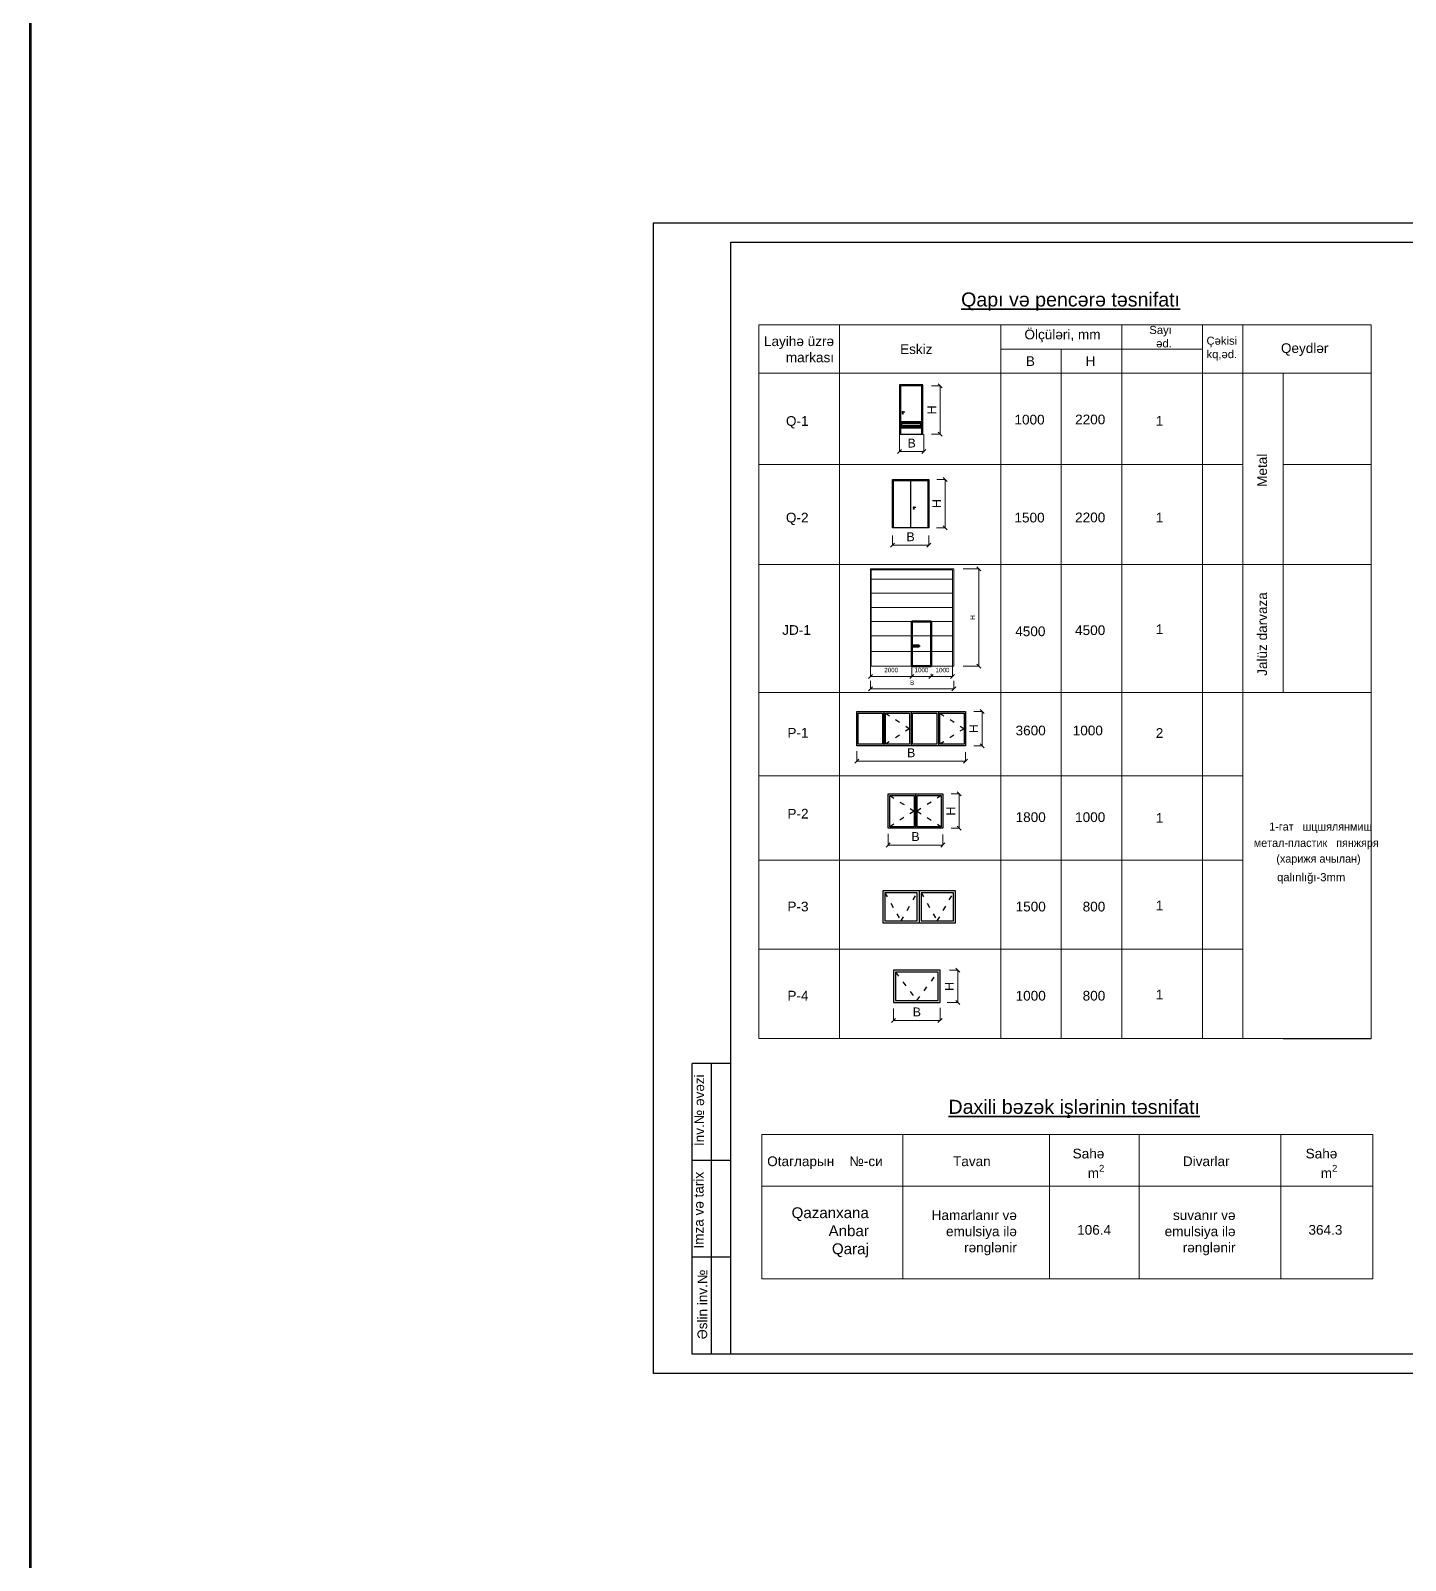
# Model space of a CAD drawing. Header units: millimetres. Extents: x 120281 to 1416367021, y -641565767 to 918373.
# Drawn here: x 981890 to 1015985, y 645124 to 683067 of the extents above; entities that cross this region are included whole.
import ezdxf

# ---------------------------------------------------------------- set-up
doc = ezdxf.new("R2010")
doc.units = ezdxf.units.MM
doc.linetypes.add('ACAD_ISO03W100', pattern=[30, 12, -18])
for name, color, linetype, lineweight in [('Kunc stamp_n_n yaz_s__Ном._пера__7', 7, 'Continuous', 35), ('аракясмя', 130, 'Continuous', 20), ('окна', 150, 'Continuous', 15), ('перегородка', 130, 'Continuous', 20), ('размер', 90, 'Continuous', 40), ('размер 1', 6, 'Continuous', 15), ('размер2', 210, 'Continuous', 15), ('стены', 32, 'Continuous', 40)]:
    doc.layers.add(name, color=color, linetype=linetype, lineweight=lineweight)
doc.styles.add('ARIAL', font='arial.ttf')
doc.styles.add('Arial AzLat', font='AZLTM.TTF', dxfattribs={"height": 300})
doc.styles.get("Standard").update_dxf_attribs({"font": 'arial.ttf'})
doc.styles.add('style5', font='times.ttf', dxfattribs={"height": 400})
doc.styles.add('Times New  Roman', font='times.ttf')
doc.dimstyles.new('yeni2', dxfattribs={"dimtxt": 220, "dimasz": 100, "dimexe": 1.25, "dimexo": 0.625, "dimgap": 100, "dimtad": 1, "dimtxsty": 'Standard', "dimblk": 'OBLIQUE', "dimcen": 2.5, "dimadec": 0, "dimazin": 0, "dimtfac": 1, "dimtmove": 0, "dimatfit": 3, "dimldrblk": 'OBLIQUE', "dimfxl": 1, "dimlwd": 9, "dimlwe": 9, "dimarcsym": 0})

# ---------------------------------------------------------------- blocks, each defined once
blk = doc.blocks.new('_Oblique')
at = {"color": 0, "linetype": 'ByBlock', "lineweight": -2}
blk.add_line((-0.5, -0.5), (0.5, 0.5), dxfattribs=at)
blk = doc.blocks.new('*D478')
at = {"layer": 'Defpoints', "color": 0, "lineweight": 53, "transparency": 16777216}
for p in [(1002377, 665191), (1005077, 665171), (1005077, 664944)]:
    blk.add_point(p, dxfattribs=at)
at = {"layer": 'размер', "color": 0, "lineweight": 9, "transparency": 16777216}
for p, q in [((1002377, 665191), (1002377, 664943)), ((1005077, 665170), (1005077, 664943)), ((1002377, 664944), (1005077, 664944))]:
    blk.add_line(p, q, dxfattribs=at)
at = {"layer": 'размер', "color": 0, "lineweight": 9, "transparency": 16777216, "xscale": 100, "yscale": 100, "zscale": 100, "rotation": 180}
blk.add_blockref('_Oblique', (1002377, 664944), dxfattribs=at)
at = {"layer": 'размер', "color": 0, "lineweight": 9, "transparency": 16777216, "xscale": 100, "yscale": 100, "zscale": 100}
blk.add_blockref('_Oblique', (1005077, 664944), dxfattribs=at)
at = {"layer": 'размер', "color": 0, "transparency": 16777216, "insert": (1003727, 665154), "char_height": 220, "attachment_point": 5}
blk.add_mtext('{\\fArial|b0|i0|c238|p34;B}', dxfattribs=at)
blk = doc.blocks.new('*D479')
at = {"layer": 'Defpoints', "color": 0, "lineweight": 53, "transparency": 16777216}
for p in [(1005285, 666177), (1005285, 665327), (1005489, 665327)]:
    blk.add_point(p, dxfattribs=at)
at = {"layer": 'размер', "color": 0, "lineweight": 9, "transparency": 16777216}
for p, q in [((1005286, 666177), (1005491, 666177)), ((1005489, 666177), (1005489, 665327)), ((1005286, 665327), (1005491, 665327))]:
    blk.add_line(p, q, dxfattribs=at)
at = {"layer": 'размер', "color": 0, "lineweight": 9, "transparency": 16777216, "xscale": 100, "yscale": 100, "zscale": 100}
for p, rotation in [((1005489, 666177), 90), ((1005489, 665327), 270)]:
    blk.add_blockref('_Oblique', p, dxfattribs=dict(at, rotation=rotation))
at = {"layer": 'размер', "color": 0, "transparency": 16777216, "insert": (1005279, 665752), "char_height": 220, "attachment_point": 5, "rotation": 90}
blk.add_mtext('{\\fArial|b0|i0|c238|p34;H}', dxfattribs=at)
blk = doc.blocks.new('*D480')
at = {"layer": 'Defpoints', "color": 0, "lineweight": 53, "transparency": 16777216}
for p in [(1003161, 663143), (1004511, 663131), (1004511, 662867)]:
    blk.add_point(p, dxfattribs=at)
at = {"layer": 'размер', "color": 0, "lineweight": 9, "transparency": 16777216}
for p, q in [((1003161, 663143), (1003161, 662865)), ((1003161, 662867), (1004511, 662867)), ((1004511, 663131), (1004511, 662865))]:
    blk.add_line(p, q, dxfattribs=at)
at = {"layer": 'размер', "color": 0, "lineweight": 9, "transparency": 16777216, "xscale": 100, "yscale": 100, "zscale": 100, "rotation": 180}
blk.add_blockref('_Oblique', (1003161, 662867), dxfattribs=at)
at = {"layer": 'размер', "color": 0, "lineweight": 9, "transparency": 16777216, "xscale": 100, "yscale": 100, "zscale": 100}
blk.add_blockref('_Oblique', (1004511, 662867), dxfattribs=at)
at = {"layer": 'размер', "color": 0, "transparency": 16777216, "insert": (1003836, 663077), "char_height": 220, "attachment_point": 5}
blk.add_mtext('{\\fArial|b0|i0|c238|p34;B}', dxfattribs=at)
blk = doc.blocks.new('*D481')
at = {"layer": 'Defpoints', "color": 0, "lineweight": 53, "transparency": 16777216}
for p in [(1004717, 664134), (1004717, 663284), (1004921, 663284)]:
    blk.add_point(p, dxfattribs=at)
at = {"layer": 'размер', "color": 0, "lineweight": 9, "transparency": 16777216}
for p, q in [((1004717, 664134), (1004922, 664134)), ((1004921, 664134), (1004921, 663284)), ((1004717, 663284), (1004922, 663284))]:
    blk.add_line(p, q, dxfattribs=at)
at = {"layer": 'размер', "color": 0, "lineweight": 9, "transparency": 16777216, "xscale": 100, "yscale": 100, "zscale": 100}
for p, rotation in [((1004921, 664134), 90), ((1004921, 663284), 270)]:
    blk.add_blockref('_Oblique', p, dxfattribs=dict(at, rotation=rotation))
at = {"layer": 'размер', "color": 0, "transparency": 16777216, "insert": (1004711, 663709), "char_height": 220, "attachment_point": 5, "rotation": 90}
blk.add_mtext('{\\fArial|b0|i0|c238|p34;H}', dxfattribs=at)
blk = doc.blocks.new('*D474')
at = {"layer": 'Defpoints', "color": 0, "lineweight": 53, "transparency": 16777216}
for p in [(1004236, 674259), (1004450, 674259), (1004236, 673059)]:
    blk.add_point(p, dxfattribs=at)
at = {"layer": 'размер', "color": 0, "lineweight": 9, "transparency": 16777216}
for p, q in [((1004236, 674259), (1004451, 674259)), ((1004450, 673059), (1004450, 674259)), ((1004236, 673059), (1004451, 673059))]:
    blk.add_line(p, q, dxfattribs=at)
at = {"layer": 'размер', "color": 0, "lineweight": 9, "transparency": 16777216, "xscale": 100, "yscale": 100, "zscale": 100}
for p, rotation in [((1004450, 674259), 90), ((1004450, 673059), 270)]:
    blk.add_blockref('_Oblique', p, dxfattribs=dict(at, rotation=rotation))
at = {"layer": 'размер', "color": 0, "transparency": 16777216, "insert": (1004240, 673659), "char_height": 220, "attachment_point": 5, "rotation": 90}
blk.add_mtext('{\\fArial|b0|i0|c238|p34;H}', dxfattribs=at)
blk = doc.blocks.new('*D475')
at = {"layer": 'Defpoints', "color": 0, "lineweight": 53, "transparency": 16777216}
for p in [(1003436, 673059), (1004044, 673059), (1004044, 672626)]:
    blk.add_point(p, dxfattribs=at)
at = {"layer": 'размер', "color": 0, "lineweight": 9, "transparency": 16777216}
for p, q in [((1003436, 673058), (1003436, 672624)), ((1004044, 673058), (1004044, 672624)), ((1003436, 672626), (1004044, 672626))]:
    blk.add_line(p, q, dxfattribs=at)
at = {"layer": 'размер', "color": 0, "lineweight": 9, "transparency": 16777216, "xscale": 100, "yscale": 100, "zscale": 100, "rotation": 180}
blk.add_blockref('_Oblique', (1003436, 672626), dxfattribs=at)
at = {"layer": 'размер', "color": 0, "lineweight": 9, "transparency": 16777216, "xscale": 100, "yscale": 100, "zscale": 100}
blk.add_blockref('_Oblique', (1004044, 672626), dxfattribs=at)
at = {"layer": 'размер', "color": 0, "transparency": 16777216, "insert": (1003740, 672836), "char_height": 220, "attachment_point": 5}
blk.add_mtext('{\\fArial|b0|i0|c238|p34;B}', dxfattribs=at)
blk = doc.blocks.new('*D476')
at = {"layer": 'Defpoints', "color": 0, "lineweight": 53, "transparency": 16777216}
for p in [(1003263, 670544), (1004163, 670547), (1004163, 670303)]:
    blk.add_point(p, dxfattribs=at)
at = {"layer": 'размер', "color": 0, "lineweight": 9, "transparency": 16777216}
for p, q in [((1003263, 670543), (1003263, 670302)), ((1004163, 670547), (1004163, 670302)), ((1003263, 670303), (1004163, 670303))]:
    blk.add_line(p, q, dxfattribs=at)
at = {"layer": 'размер', "color": 0, "lineweight": 9, "transparency": 16777216, "xscale": 100, "yscale": 100, "zscale": 100, "rotation": 180}
blk.add_blockref('_Oblique', (1003263, 670303), dxfattribs=at)
at = {"layer": 'размер', "color": 0, "lineweight": 9, "transparency": 16777216, "xscale": 100, "yscale": 100, "zscale": 100}
blk.add_blockref('_Oblique', (1004163, 670303), dxfattribs=at)
at = {"layer": 'размер', "color": 0, "transparency": 16777216, "insert": (1003713, 670513), "char_height": 220, "attachment_point": 5}
blk.add_mtext('{\\fArial|b0|i0|c238|p34;B}', dxfattribs=at)
blk = doc.blocks.new('*D477')
at = {"layer": 'Defpoints', "color": 0, "lineweight": 53, "transparency": 16777216}
for p in [(1004366, 671936), (1004569, 671936), (1004351, 670736)]:
    blk.add_point(p, dxfattribs=at)
at = {"layer": 'размер', "color": 0, "lineweight": 9, "transparency": 16777216}
for p, q in [((1004367, 671936), (1004571, 671936)), ((1004569, 670736), (1004569, 671936)), ((1004352, 670736), (1004571, 670736))]:
    blk.add_line(p, q, dxfattribs=at)
at = {"layer": 'размер', "color": 0, "lineweight": 9, "transparency": 16777216, "xscale": 100, "yscale": 100, "zscale": 100}
for p, rotation in [((1004569, 671936), 90), ((1004569, 670736), 270)]:
    blk.add_blockref('_Oblique', p, dxfattribs=dict(at, rotation=rotation))
at = {"layer": 'размер', "color": 0, "transparency": 16777216, "insert": (1004359, 671336), "char_height": 220, "attachment_point": 5, "rotation": 90}
blk.add_mtext('{\\fArial|b0|i0|c238|p34;H}', dxfattribs=at)
blk = doc.blocks.new('ручка дверная 2')
at = {"layer": 'перегородка', "color": 0}
for p, q in [((109711, -1632), (109704, -1632)), ((109711, -1638), (109704, -1638)), ((109720, -1623), (109720, -1616)), ((109720, -1647), (109720, -1654)), ((109726, -1623), (109726, -1616)), ((109726, -1647), (109726, -1654)), ((109735, -1632), (109742, -1632)), ((109735, -1638), (109742, -1638)), ((109837, -1530), (109745, -1530)), ((109745, -1555), (109837, -1555))]:
    blk.add_line(p, q, dxfattribs=at)
for centre, radius in [((109723, -1635), 34.9), ((109697, -1635), 7.1), ((109723, -1543), 12.7), ((109723, -1635), 12.7), ((109723, -1609), 7.1), ((109723, -1660), 7.1), ((109748, -1635), 7.1)]:
    blk.add_circle(centre, radius, dxfattribs=at)
for centre, radius, start, end in [((109723, -1543), 38.1, 19.6514, 340.3603), ((109723, -1543), 25.4, 30.3431, 329.7554), ((109723, -1635), 25.4, 106.44125, 164.07887), ((109723, -1635), 25.4, 195.2407, 254.2093), ((109723, -1635), 25.4, 16.12, 74.0884), ((109723, -1635), 25.4, 286.2342, 343.9047), ((109837, -1543), 12.7, 270, 90)]:
    blk.add_arc(centre, radius, start, end, dxfattribs=at)
blk = doc.blocks.new('*D482')
at = {"layer": 'Defpoints', "color": 0, "lineweight": 53, "transparency": 16777216}
for p in [(1003293, 658809), (1004443, 658826), (1004443, 658517)]:
    blk.add_point(p, dxfattribs=at)
at = {"layer": 'размер', "color": 0, "lineweight": 9, "transparency": 16777216}
for p, q in [((1003293, 658809), (1003293, 658516)), ((1004443, 658825), (1004443, 658516)), ((1003293, 658517), (1004443, 658517))]:
    blk.add_line(p, q, dxfattribs=at)
at = {"layer": 'размер', "color": 0, "lineweight": 9, "transparency": 16777216, "xscale": 100, "yscale": 100, "zscale": 100, "rotation": 180}
blk.add_blockref('_Oblique', (1003293, 658517), dxfattribs=at)
at = {"layer": 'размер', "color": 0, "lineweight": 9, "transparency": 16777216, "xscale": 100, "yscale": 100, "zscale": 100}
blk.add_blockref('_Oblique', (1004443, 658517), dxfattribs=at)
at = {"layer": 'размер', "color": 0, "transparency": 16777216, "insert": (1003868, 658727), "char_height": 220, "attachment_point": 5}
blk.add_mtext('{\\fArial|b0|i0|c238|p34;B}', dxfattribs=at)
blk = doc.blocks.new('*D483')
at = {"layer": 'Defpoints', "color": 0, "lineweight": 53, "transparency": 16777216}
for p in [(1004681, 659761), (1004621, 658960), (1004885, 658960)]:
    blk.add_point(p, dxfattribs=at)
at = {"layer": 'размер', "color": 0, "lineweight": 9, "transparency": 16777216}
for p, q in [((1004682, 659761), (1004887, 659761)), ((1004885, 659761), (1004885, 658960)), ((1004621, 658960), (1004887, 658960))]:
    blk.add_line(p, q, dxfattribs=at)
at = {"layer": 'размер', "color": 0, "lineweight": 9, "transparency": 16777216, "xscale": 100, "yscale": 100, "zscale": 100}
for p, rotation in [((1004885, 659761), 90), ((1004885, 658960), 270)]:
    blk.add_blockref('_Oblique', p, dxfattribs=dict(at, rotation=rotation))
at = {"layer": 'размер', "color": 0, "transparency": 16777216, "insert": (1004675, 659360), "char_height": 220, "attachment_point": 5, "rotation": 90}
blk.add_mtext('{\\fArial|b0|i0|c238|p34;H}', dxfattribs=at)
blk = doc.blocks.new('*D531')
at = {"layer": 'Defpoints', "color": 0, "lineweight": 53, "transparency": 16777216}
for p in [(1002719, 666937), (1004784, 666940), (1004784, 666737)]:
    blk.add_point(p, dxfattribs=at)
at = {"layer": 'размер', "color": 0, "lineweight": 9, "transparency": 16777216}
for p, q in [((1002719, 666936), (1002719, 666736)), ((1002719, 666737), (1004784, 666737)), ((1004784, 666939), (1004784, 666736))]:
    blk.add_line(p, q, dxfattribs=at)
at = {"layer": 'размер', "color": 0, "lineweight": 9, "transparency": 16777216, "xscale": 100, "yscale": 100, "zscale": 100, "rotation": 180}
blk.add_blockref('_Oblique', (1002719, 666737), dxfattribs=at)
at = {"layer": 'размер', "color": 0, "lineweight": 9, "transparency": 16777216, "xscale": 100, "yscale": 100, "zscale": 100}
blk.add_blockref('_Oblique', (1004784, 666737), dxfattribs=at)
at = {"layer": 'размер', "color": 0, "transparency": 16777216, "insert": (1003752, 666892), "char_height": 220, "width": 376.67, "attachment_point": 5}
blk.add_mtext('{\\H0.5x;B}', dxfattribs=at)
blk = doc.blocks.new('*D532')
at = {"layer": 'Defpoints', "color": 0, "lineweight": 53, "transparency": 16777216}
for p in [(1005017, 669715), (1005017, 667302), (1005409, 667302)]:
    blk.add_point(p, dxfattribs=at)
at = {"layer": 'размер', "color": 0, "lineweight": 9, "transparency": 16777216}
for p, q in [((1005018, 669715), (1005410, 669715)), ((1005409, 669715), (1005409, 667302)), ((1005018, 667302), (1005410, 667302))]:
    blk.add_line(p, q, dxfattribs=at)
at = {"layer": 'размер', "color": 0, "lineweight": 9, "transparency": 16777216, "xscale": 100, "yscale": 100, "zscale": 100}
for p, rotation in [((1005409, 669715), 90), ((1005409, 667302), 270)]:
    blk.add_blockref('_Oblique', p, dxfattribs=dict(at, rotation=rotation))
at = {"layer": 'размер', "color": 0, "transparency": 16777216, "insert": (1005254, 668509), "char_height": 220, "attachment_point": 5, "rotation": 90}
blk.add_mtext('{\\H0.5x;H}', dxfattribs=at)
blk = doc.blocks.new('*D534')
at = {"layer": 'Defpoints', "color": 0, "lineweight": 53, "transparency": 16777216}
for p in [(1002719, 667302), (1003746, 667302), (1003746, 667050)]:
    blk.add_point(p, dxfattribs=at)
at = {"layer": 'размер', "color": 0, "lineweight": 9, "transparency": 16777216}
for p, q in [((1002719, 667302), (1002719, 667048)), ((1002719, 667050), (1003746, 667050)), ((1003746, 667302), (1003746, 667048))]:
    blk.add_line(p, q, dxfattribs=at)
at = {"layer": 'размер', "color": 0, "lineweight": 9, "transparency": 16777216, "xscale": 100, "yscale": 100, "zscale": 100, "rotation": 180}
blk.add_blockref('_Oblique', (1002719, 667050), dxfattribs=at)
at = {"layer": 'размер', "color": 0, "lineweight": 9, "transparency": 16777216, "xscale": 100, "yscale": 100, "zscale": 100}
blk.add_blockref('_Oblique', (1003746, 667050), dxfattribs=at)
at = {"layer": 'размер', "color": 0, "transparency": 16777216, "insert": (1003233, 667206), "char_height": 220, "width": 586.3, "attachment_point": 5}
blk.add_mtext('{\\H0.5x;2000}', dxfattribs=at)
blk = doc.blocks.new('*D533')
at = {"layer": 'Defpoints', "color": 0, "lineweight": 53, "transparency": 16777216}
for p in [(1003746, 667302), (1004220, 667111), (1004220, 667050)]:
    blk.add_point(p, dxfattribs=at)
at = {"layer": 'размер', "color": 0, "lineweight": 9, "transparency": 16777216}
for p, q in [((1003746, 667302), (1003746, 667048)), ((1003746, 667050), (1004220, 667050)), ((1004220, 667110), (1004220, 667048))]:
    blk.add_line(p, q, dxfattribs=at)
at = {"layer": 'размер', "color": 0, "lineweight": 9, "transparency": 16777216, "xscale": 100, "yscale": 100, "zscale": 100, "rotation": 180}
blk.add_blockref('_Oblique', (1003746, 667050), dxfattribs=at)
at = {"layer": 'размер', "color": 0, "lineweight": 9, "transparency": 16777216, "xscale": 100, "yscale": 100, "zscale": 100}
blk.add_blockref('_Oblique', (1004220, 667050), dxfattribs=at)
at = {"layer": 'размер', "color": 0, "transparency": 16777216, "insert": (1003983, 667206), "char_height": 220, "width": 577.76, "attachment_point": 5}
blk.add_mtext('{\\H0.5x;1000}', dxfattribs=at)
blk = doc.blocks.new('*D535')
at = {"layer": 'Defpoints', "color": 0, "lineweight": 53, "transparency": 16777216}
for p in [(1004220, 667111), (1004754, 667302), (1004754, 667050)]:
    blk.add_point(p, dxfattribs=at)
at = {"layer": 'размер', "color": 0, "lineweight": 9, "transparency": 16777216}
for p, q in [((1004220, 667110), (1004220, 667048)), ((1004220, 667050), (1004754, 667050)), ((1004754, 667302), (1004754, 667048))]:
    blk.add_line(p, q, dxfattribs=at)
at = {"layer": 'размер', "color": 0, "lineweight": 9, "transparency": 16777216, "xscale": 100, "yscale": 100, "zscale": 100, "rotation": 180}
blk.add_blockref('_Oblique', (1004220, 667050), dxfattribs=at)
at = {"layer": 'размер', "color": 0, "lineweight": 9, "transparency": 16777216, "xscale": 100, "yscale": 100, "zscale": 100}
blk.add_blockref('_Oblique', (1004754, 667050), dxfattribs=at)
at = {"layer": 'размер', "color": 0, "transparency": 16777216, "insert": (1004505, 667206), "char_height": 220, "attachment_point": 5}
blk.add_mtext('{\\H0.5x;1000}', dxfattribs=at)

msp = doc.modelspace()

# ---------------------------------------------------------------- hatches: boundary and pattern name
at = {"layer": 'размер', "lineweight": 25}
h = msp.add_hatch(dxfattribs=at)
h.set_pattern_fill('ANSI32', color=0, scale=7.625416, angle=135, style=0)
h.set_pattern_definition([(180, (781449.336, 485494.455), (0, -72.632085), []), (180, (781425.125, 485518.666), (0, -72.632085), [])])
h.paths.add_polyline_path([(1003486.55756, 673364.02866), (1003969.50056, 673364.02866), (1003969.50056, 673211.52034), (1003486.55756, 673211.52034)])

# ---------------------------------------------------------------- linework, layer by layer
at = {"color": 3, "lineweight": 106, "elevation": 0}
msp.add_lwpolyline([(981889.52717, 918129.57513), (1049905.5886, 918129.57513), (1049905.5886, 606781.6141), (981889.52717, 606781.6141)], close=True, dxfattribs=at)
at = {"layer": 'аракясмя', "color": 0, "lineweight": 20}
for p, q in [((999950.16622, 675769.10932, 0), (999950.16622, 658070.07377, 0)), ((999950.16622, 675769.10932, 0), (1015138.35685, 675769.10932, 0)), ((1001950.16622, 675769.10932, 0), (1001950.16622, 658070.07377, 0)), ((1005950.16622, 675769.10932, 0), (1005950.16622, 658070.07377, 0)), ((1008950.16622, 675769.10932, 0), (1008950.16622, 658070.07377, 0)), ((1010950.16622, 675769.10932, 0), (1010950.16622, 658070.07377, 0)), ((1011950.16622, 675769.10932, 0), (1011950.16622, 658070.07377, 0)), ((1015138.35685, 675769.10932, 0), (1015138.35685, 658070.07377, 0)), ((1007450.16622, 675169.10932, 0), (1007450.16622, 658070.07377, 0)), ((999950.16622, 674569.10932, 0), (1015138.35685, 674569.10932, 0)), ((1012950.16622, 674569.10932, 0), (1012950.16622, 666647.54551, 0)), ((999950.16622, 672303.75618, 0), (1011950.16622, 672303.75618, 0)), ((1012950.16622, 672303.75618, 0), (1015138.35685, 672303.75618, 0)), ((999950.16622, 669821.27418, 0), (1015138.35685, 669821.27418, 0)), ((999950.16622, 666647.54551, 0), (1012950.16622, 666647.54551, 0)), ((1012950.16622, 666647.54551, 0), (1015138.35685, 666647.54551, 0)), ((999950.16622, 664581.15003, 0), (1011950.16622, 664581.15003, 0)), ((999950.16622, 662491.97755, 0), (1011950.16622, 662491.97755, 0)), ((999950.16622, 660281.02566, 0), (1011950.16622, 660281.02566, 0)), ((999950.16622, 660281.02566, 0), (1011950.16622, 660281.02566, 0)), ((999950.16622, 658070.07377, 0), (1015138.35685, 658070.07377, 0)), ((1012950.16622, 658056.44162, 0), (1015138.35685, 658056.44162, 0))]:
    msp.add_line(p, q, dxfattribs=at)
at = {"layer": 'аракясмя', "color": 0}
msp.add_line((1005950.16622, 675169.10932, 0), (1010950.16622, 675169.10932, 0), dxfattribs=at)
at = {"layer": 'аракясмя', "color": 0, "lineweight": 25}
for p, q in [((1003461.1395, 674253.53165, 0), (1003461.1395, 673058.88317, 0)), ((1003713.11167, 671936.48557, 0), (1003713.11167, 670736.48558, 0)), ((1003926.21869, 661734.66435, 0), (1003926.21869, 660934.66409, 0))]:
    msp.add_line(p, q, dxfattribs=at)
at = {"layer": 'аракясмя', "color": 0, "lineweight": 25, "elevation": 0}
for points in [[(1004020.33624, 674278.9497), (1003435.72103, 674278.94968), (1003435.72145, 673058.88317), (1004020.33666, 673058.88317)], [(1003994.91818, 674253.53165), (1003461.13908, 674253.53165), (1003461.1395, 673058.88317), (1003994.91861, 673058.88317)], [(1003263.11167, 671936.48558), (1004163.11167, 671936.48557), (1004163.11167, 670736.48558), (1003263.11167, 670736.48558)], [(1003288.11167, 671911.48558), (1004138.11167, 671911.48558), (1004138.11167, 670736.48558), (1003288.11167, 670736.48558)], [(1004826.21869, 661734.66435), (1003026.21869, 661734.66435), (1003026.21869, 660934.66409), (1004826.21869, 660934.66409)], [(1003876.21869, 661684.66435), (1003076.21869, 661684.66435), (1003076.21869, 660984.66409), (1003876.21869, 660984.66409)], [(1004776.21869, 661684.66435), (1003976.21869, 661684.66435), (1003976.21869, 660984.66409), (1004776.21869, 660984.66409)], [(1004443.2381, 659759.79839), (1003293.2381, 659759.79839), (1003293.2381, 658959.79839), (1004443.2381, 658959.79839)], [(1004393.2381, 659709.79839), (1003343.2381, 659709.79839), (1003343.2381, 659009.79839), (1004393.2381, 659009.79839)]]:
    msp.add_lwpolyline(points, close=True, dxfattribs=at)
at = {"layer": 'аракясмя'}
for points in [[(1002719.4994, 669715.03711), (1004783.7492, 669715.03709), (1004783.74921, 667302.46676), (1002719.49941, 667302.46676)], [(1002738.50898, 669688.74526), (1004754.35681, 669688.74526), (1004754.35682, 667302.46676), (1002738.50899, 667302.46676)]]:
    msp.add_lwpolyline(points, close=True, dxfattribs=at)
for points in [[(1002738.50898, 669463.67123), (1004754.35682, 669463.67124)], [(1002738.50899, 669463.67123), (1004754.35682, 669463.67124)], [(1002738.50897, 669111.80523), (1004754.3568, 669111.80523)], [(1002738.50898, 669111.80523), (1004754.35681, 669111.80523)], [(1002738.50899, 669111.80523), (1004754.35682, 669111.80523)], [(1002738.50899, 669111.80523), (1004754.35682, 669111.80523)], [(1002738.50897, 668759.93922), (1004754.3568, 668759.93922)], [(1002738.50898, 668759.93922), (1004754.35681, 668759.93922)], [(1002738.50898, 668759.93922), (1004754.35681, 668759.93922)], [(1002738.50898, 668759.93922), (1004754.35681, 668759.93922)], [(1002738.50898, 668408.07322), (1004754.35682, 668408.07322)], [(1002738.50898, 668408.07322), (1004754.35682, 668408.07322)], [(1002738.50898, 668408.07322), (1004754.35681, 668408.07322)], [(1002738.50899, 668408.07322), (1004754.35682, 668408.07322)], [(1002738.50899, 668056.20721), (1004754.35682, 668056.20721)], [(1002738.50899, 668056.20721), (1004754.35682, 668056.20721)], [(1002738.50899, 667666.50398), (1004754.35682, 667666.50398)], [(1002738.50899, 667666.50398), (1004754.35682, 667666.50398)]]:
    msp.add_lwpolyline(points, dxfattribs=at)
at = {"layer": 'окна', "color": 0, "lineweight": 25}
for p, q in [((1003051.59156, 666177.41733, 0), (1003051.59155, 665327.41733, 0)), ((1003726.59156, 666177.41731, 0), (1003726.59154, 665327.41731, 0)), ((1004401.59156, 666177.41729, 0), (1004401.59155, 665327.41729, 0)), ((1003836.03645, 664133.87602, 0), (1003836.03645, 663283.87602, 0))]:
    msp.add_line(p, q, dxfattribs=at)
at = {"layer": 'окна', "color": 0, "lineweight": 25, "elevation": 0}
for points in [[(1002376.59156, 666177.41728), (1005076.59156, 666177.4172), (1005076.59154, 665327.41745), (1002376.59154, 665327.41745)], [(1002414.09156, 666139.91723), (1003014.09156, 666139.91731), (1003014.09155, 665364.91731), (1002414.09154, 665364.91731)], [(1003089.09156, 666139.91712), (1003689.09156, 666139.9172), (1003689.09154, 665364.91731), (1003089.09155, 665364.91729)], [(1003764.09156, 666139.91719), (1004364.09156, 666139.91727), (1004364.09155, 665364.91727), (1003764.09154, 665364.91727)], [(1004439.09156, 666139.91708), (1005039.09156, 666139.91716), (1005039.09154, 665364.91727), (1004439.09155, 665364.91724)], [(1003161.03645, 664133.87602), (1004511.03645, 664133.87602), (1004511.03645, 663283.87602), (1003161.03645, 663283.87602)], [(1003198.53645, 664096.37602), (1003798.53645, 664096.37602), (1003798.53645, 663321.37602), (1003198.53645, 663321.37602)], [(1003873.53645, 664096.37602), (1004473.53645, 664096.37602), (1004473.53645, 663321.37602), (1003873.53645, 663321.37602)]]:
    msp.add_lwpolyline(points, close=True, dxfattribs=at)
at = {"layer": 'размер', "color": 0, "lineweight": 30}
for p, q in [((998296.06157, 650239.40077, 0), (998296.06157, 657447.09916, 0)), ((999257.08802, 657447.09916, 0), (998296.06157, 657447.09916, 0)), ((998776.57479, 650239.40077, 0), (998776.57479, 657447.09916, 0)), ((999257.08802, 655044.53303, 0), (998296.06157, 655044.53303, 0)), ((999257.08802, 652641.9669, 0), (998296.06157, 652641.9669, 0)), ((999257.08802, 650239.40077, 0), (998296.06157, 650239.40077, 0))]:
    msp.add_line(p, q, dxfattribs=at)
at = {"layer": 'размер', "color": 0, "lineweight": 25, "elevation": 0}
msp.add_lwpolyline([(1003969.50056, 673364.02866), (1003486.55756, 673364.02866), (1003486.55756, 673211.52034), (1003969.50056, 673211.52034)], close=True, dxfattribs=at)
at = {"layer": 'размер', "color": 4, "lineweight": 50}
for points in [[(1003746.4329, 667302.46676), (1004219.68616, 667302.46676), (1004219.68616, 668406.72436), (1003746.4329, 668406.72436)], [(1003775.0106, 667811.78648), (1003925.0076, 667811.78648), (1003925.00759, 667791.4873), (1003775.01059, 667791.4873)]]:
    msp.add_lwpolyline(points, close=True, dxfattribs=at)
at = {"layer": 'размер', "color": 0, "linetype": 'ACAD_ISO03W100', "lineweight": 25, "ltscale": 10, "elevation": 0}
for points in [[(1003089.09156, 666139.91712), (1003689.09155, 665752.41725), (1003089.09155, 665364.91729)], [(1004439.09156, 666139.91708), (1005039.09155, 665752.41721), (1004439.09155, 665364.91724)], [(1003198.53645, 664096.37602), (1003798.53645, 663708.87602), (1003198.53645, 663321.37602)], [(1004473.53645, 664096.37602), (1003873.53645, 663708.87602), (1004473.53645, 663321.37602)], [(1003076.21869, 661684.66435), (1003476.21869, 660984.66409), (1003876.21869, 661684.66435)], [(1003976.21869, 661684.66435), (1004376.21869, 660984.66409), (1004776.21869, 661684.66435)], [(1003343.2381, 659709.79839), (1003868.2381, 659009.79839), (1004393.2381, 659709.79839)]]:
    msp.add_lwpolyline(points, dxfattribs=at)
at = {"layer": 'размер 1', "color": 0, "lineweight": 30, "elevation": 0}
for points in [[(997335.03511, 678301.37318), (1037698.14611, 678301.37318), (1037698.14611, 649758.88755), (997335.03511, 649758.88755)], [(999257.08802, 677820.85995), (1037217.63288, 677820.85995), (1037217.63288, 650239.40077), (999257.08802, 650239.40077)]]:
    msp.add_lwpolyline(points, close=True, dxfattribs=at)
at = {"layer": 'размер2', "color": 0}
for p, q in [((1000022.4102, 655685.08487, 0), (1000022.4102, 652109.88603, 0)), ((1000022.4102, 655685.08487, 0), (1015173.37087, 655685.08487, 0)), ((1003522.4102, 655685.08487, 0), (1003522.4102, 654407.53379, 0)), ((1007159.54163, 655685.08487, 0), (1007159.54163, 654407.53379, 0)), ((1009381.86132, 655685.08487, 0), (1009381.86132, 654407.53379, 0)), ((1012899.31271, 655685.08487, 0), (1012899.31271, 654407.53379, 0)), ((1015173.37087, 655685.08487, 0), (1015173.37087, 652109.88603, 0)), ((1000022.4102, 654407.53379, 0), (1000022.4102, 652109.88603, 0)), ((1000022.4102, 654407.53379, 0), (1015173.37087, 654407.53379, 0)), ((1003522.4102, 654407.53379, 0), (1003522.4102, 652109.88603, 0)), ((1007159.54163, 654407.53379, 0), (1007159.54163, 652109.88603, 0)), ((1009381.86132, 654407.53379, 0), (1009381.86132, 652109.88603, 0)), ((1012899.31271, 654407.53379, 0), (1012899.31271, 652109.88603, 0)), ((1000022.4102, 652109.88603, 0), (1015173.37087, 652109.88603, 0))]:
    msp.add_line(p, q, dxfattribs=at)

# ---------------------------------------------------------------- block references
at = {"layer": 'перегородка', "color": 0, "lineweight": 25, "xscale": 0.3812707891836537, "yscale": 0.3812707891836537, "zscale": 0.3812707891836537, "rotation": 3.98381391432e-05}
msp.add_blockref('ручка дверная 2', (961684.59725, 674192.09683, 0), dxfattribs=at)
at = {"layer": 'перегородка', "color": 0, "lineweight": 25, "xscale": 0.375, "yscale": 0.375, "zscale": 0.375}
msp.add_blockref('ручка дверная 2', (962646.34115, 671819.96285, 0), dxfattribs=at)

# ---------------------------------------------------------------- texts
at = {"layer": 'Kunc stamp_n_n yaz_s__Ном._пера__7', "color": 0, "linetype": 'Continuous', "char_height": 347.8367198, "width": 20932.583193, "attachment_point": 5, "line_spacing_factor": 1.049432, "style": 'Times New  Roman'}
for s, insert in [('{\\fArial|b0|i0|c238|p34;\\LQapı və pencərə təsnifatı}', (1007680.91486, 676345.56295, 0)), ('{\\fArial|b0|i0|c238|p34;\\LDaxili bəzək işlərinin təsnifatı}', (1007771.78283, 656319.88389, 0))]:
    msp.add_mtext(s, dxfattribs=dict(at, insert=insert))
at = {"layer": 'аракясмя', "lineweight": 20, "style": 'Arial AzLat'}
for s, p in [('1-гат   шцшялянмиш', (1012606.59069, 663223.4927)), ('   метал-пластик   пянжяря', (1012001.538, 662820.3425)), ('(харижя ачылан)', (1012784.36039, 662429.12375))]:
    msp.add_text(s, height=200, dxfattribs=at).set_placement(p)
at = {"layer": 'перегородка', "color": 0, "lineweight": 30, "char_height": 240.2566131, "attachment_point": 1, "rotation": 90, "style": 'ARIAL'}
for s, insert in [('İnv.№ əvəzi ', (998353.72325, 655400.11262, 0)), ('İmza və tarix ', (998339.6458, 652858.92246, 0)), ('Əslin inv.№ ', (998428.78308, 650604.59063, 0))]:
    msp.add_mtext(s, dxfattribs=dict(at, insert=insert))
at = {"layer": 'размер', "lineweight": 30, "insert": (1012801.69708, 662169.36358), "char_height": 200, "attachment_point": 1}
msp.add_mtext_dynamic_manual_height_columns('{\\fArial|b0|i0|c238|p34;qalınlığı-3mm}', width=1999.6336751, gutter_width=1000, heights=[0], dxfattribs=at)
at = {"layer": 'стены', "color": 0, "attachment_point": 3, "style": 'style5'}
for s, width, gutter_width, insert, char_height in [('{\\fArial|b0|i0|c204|p34;Layih\\fArial|b0|i0|c238|p34;ə üzrə \\Pmarkası}', 3389.9048555, 1657.81367, (1001815.49428, 675482.8417, 0), 240.7145443), ('{\\fArial|b0|i0|c238|p34;Ölçüləri, mm}', 3389.9048555, 1657.81367, (1008423.99083, 675650.38688, 0), 240.7145443), ('{\\fArial|b0|i0|c238|p34;Sayı\\Pəd.}', 2041.6180379, 1376.17807, (1010192.23999, 675742.00733, 0), 199.8210564), ('{\\fArial|b0|i0|c238|p34;Çəkisi\\Pkq,əd.}', 2041.6180379, 1376.17807, (1011812.09256, 675475.17683, 0), 199.8210564), ('{\\fArial (Azeri Lat)|b0|i0|c204|p34;Eskiz}', 3389.9048555, 1657.81367, (1004256.12301, 675285.74084, 0), 240.7145443), ('{\\fArial|b0|i0|c238|p34;Qeydlər}', 3389.9048555, 1657.81367, (1014075.29261, 675311.22932, 0), 240.7145443), ('{\\fArial|b0|i0|c238|p34;B}', 3389.9048555, 1657.81367, (1006796.43945, 674989.63931, 0), 240.7145443), ('{\\fArial|b0|i0|c238|p34;H}', 3389.9048555, 1657.81367, (1008296.83862, 674989.63931, 0), 240.7145443), ('{\\fArial|b0|i0|c238|p34;Q-1}', 3389.9048555, 1657.81367, (1001182.27348, 673503.87306, 0), 240.7145443), ('{\\fArial|b0|i0|c238|p34;1000}', 3389.9048555, 1657.81367, (1007037.44838, 673538.01712, 0), 240.7145443), ('{\\fArial|b0|i0|c238|p34;2200}', 3389.9048555, 1657.81367, (1008541.51015, 673541.92832, 0), 240.7145443), ('{\\fArial|b0|i0|c238|p34;1}', 3389.9048555, 1657.81367, (1009980.9625, 673507.78426, 0), 240.7145443), ('{\\fArial|b0|i0|c238|p34;Q-2}', 3389.9048555, 1657.81367, (1001182.27348, 671108.38176, 0), 240.7145443), ('{\\fArial|b0|i0|c238|p34;1500}', 3389.9048555, 1657.81367, (1007037.44838, 671108.38176, 0), 240.7145443), ('{\\fArial|b0|i0|c238|p34;2200}', 3389.9048555, 1657.81367, (1008541.51015, 671112.29295, 0), 240.7145443), ('{\\fArial|b0|i0|c238|p34;1}', 3389.9048555, 1657.81367, (1009980.9625, 671112.29295, 0), 240.7145443), ('{\\fArial|b0|i0|c238|p34;JD-1}', 3389.9048555, 1657.81367, (1001240.56531, 668320.60362, 0), 240.7145443), ('{\\fArial|b0|i0|c238|p34;4500}', 3389.9048555, 1657.81367, (1007057.13014, 668287.86068, 0), 240.7145443), ('{\\fArial|b0|i0|c238|p34;4500}', 3389.9048555, 1657.81367, (1008541.51015, 668315.41286, 0), 240.7145443), ('{\\fArial|b0|i0|c238|p34;1}', 3389.9048555, 1657.81367, (1009980.9625, 668338.30183, 0), 240.7145443), ('{\\fArial|b0|i0|c238|p34;P-1}', 3389.9048555, 1657.81367, (1001182.27348, 665769.49652, 0), 240.7145443), ('{\\fArial|b0|i0|c238|p34;3600}', 3389.9048555, 1657.81367, (1007065.07656, 665828.05364, 0), 240.7145443), ('{\\fArial|b0|i0|c238|p34;1000}', 3389.9048555, 1657.81367, (1008482.81298, 665828.05364, 0), 240.7145443), ('{\\fArial|b0|i0|c238|p34;2}', 3389.9048555, 1657.81367, (1009980.9625, 665765.3368, 0), 240.7145443), ('{\\fArial|b0|i0|c238|p34;P-2}', 3389.9048555, 1657.81367, (1001182.27348, 663764.09277, 0), 240.7145443), ('{\\fArial|b0|i0|c238|p34;1800}', 3389.9048555, 1657.81367, (1007065.84466, 663678.46654, 0), 240.7145443), ('{\\fArial|b0|i0|c238|p34;1000}', 3389.9048555, 1657.81367, (1008541.51015, 663678.46654, 0), 240.7145443), ('{\\fArial|b0|i0|c238|p34;1}', 3389.9048555, 1657.81367, (1009980.9625, 663659.45918, 0), 240.7145443), ('{\\fArial|b0|i0|c0|p34;P\\fArial|b0|i0|c238|p34;-\\fArial|b0|i0|c0|p34;3}', 3389.9048555, 1657.81367, (1001182.27348, 661461.69527, 0), 240.7145443), ('{\\fArial|b0|i0|c238|p34;1500}', 3389.9048555, 1657.81367, (1007065.84466, 661460.30897, 0), 240.7145443), ('{\\fArial|b0|i0|c238|p34;800}', 3389.9048555, 1657.81367, (1008541.51015, 661460.30897, 0), 240.7145443), ('{\\fArial|b0|i0|c238|p34;1}', 3389.9048555, 1657.81367, (1009980.9625, 661487.93571, 0), 240.7145443), ('{\\fArial|b0|i0|c0|p34;P\\fArial|b0|i0|c238|p34;-4}', 3389.9048555, 1657.81367, (1001182.27348, 659250.74338, 0), 240.7145443), ('{\\fArial|b0|i0|c238|p34;1000}', 3389.9048555, 1657.81367, (1007065.84466, 659249.35708, 0), 240.7145443), ('\\pxt13;{\\fArial|b0|i0|c238|p34;800}', 3389.9048555, 1657.81367, (1008541.51015, 659249.35708, 0), 240.7145443), ('{\\fArial|b0|i0|c238|p34;1}', 3389.9048555, 1657.81367, (1009980.9625, 659276.98382, 0), 240.7145443), ('\\A1;{\\fArial|b0|i0|c204|p34;Sah\\fArial|b0|i0|c238|p34;ə\\Pm\\H0.7x;\\S2^ ;}', 3389.9048555, 1657.81367, (1008518.14439, 655334.76013, 0), 240.7145443), ('\\A1;{\\fArial|b0|i0|c204|p34;Sah\\fArial|b0|i0|c238|p34;ə\\Pm\\H0.7x;\\S2^ ;}', 3389.9048555, 1657.81367, (1014296.63455, 655334.76013, 0), 240.7145443), ('{\\fArial (Azeri Lat)|b0|i0|c204|p34;Оtагларын    №-си}', 3389.9048555, 1657.81367, (1003021.92415, 655143.55618, 0), 240.7145443), ('{\\fArial (Azeri Lat)|b0|i0|c204|p34;Tavan}', 3389.9048555, 1657.81367, (1005699.92275, 655143.55618, 0), 240.7145443), ('{\\fArial (Azeri Lat)|b0|i0|c204|p34;Divarlar}', 3389.9048555, 1657.81367, (1011624.82462, 655143.55618, 0), 240.7145443), ('{\\fArial (Azeri Lat)|b0|i0|c204|p34;Qazanxana\\PAnbar\\PQaraj}', 3777.7271819, 1847.47597, (1002678.97903, 653881.12226, 0), 268.2535104), ('{\\fArial|b0|i0|c238|p34;Hamarlanır və\\Pemulsiya ilə \\Prənglənir}', 3389.9048555, 1657.81367, (1006348.75148, 653807.32342, 0), 240.7145443), ('\\A1;{\\fArial|b0|i0|c238|p34;106.4}', 3389.9048555, 1657.81367, (1008686.03959, 653442.35604, 0), 240.7145443), ('{\\fArial|b0|i0|c238|p34;suvanır və\\Pemulsiya ilə \\Prənglənir}', 3389.9048555, 1657.81367, (1011771.58005, 653807.32342, 0), 240.7145443), ('\\A1;{\\fArial|b0|i0|c238|p34;364.3}', 3389.9048555, 1657.81367, (1014422.28055, 653442.35604, 0), 240.7145443)]:
    msp.add_mtext_dynamic_manual_height_columns(s, width=width, gutter_width=gutter_width, heights=[0], dxfattribs=dict(at, insert=insert, char_height=char_height))
at = {"layer": 'стены', "color": 0, "char_height": 240.7145443, "attachment_point": 3, "rotation": 90, "style": 'style5'}
for s, insert in [('{\\fArial|b0|i0|c238|p34;Metal}', (1012312.52367, 672572.56462, 0)), ('{\\fArial|b0|i0|c238|p34;Jalüz darvaza}', (1012312.52367, 669137.80425, 0))]:
    msp.add_mtext_dynamic_manual_height_columns(s, width=3389.9048555, gutter_width=1657.81367, heights=[0], dxfattribs=dict(at, insert=insert))

# ---------------------------------------------------------------- dimensions: what is measured, and where the dimension line sits
at = {"layer": 'размер', "color": 0}
for base, p1, p2, angle, text, picture, middle in [((1004450.2348, 674258.88316, 0), (1004235.59621, 673058.88317, 0), (1004235.59621, 674258.88316, 0), 90, '{\\fArial|b0|i0|c238|p34;H}', '*D474', (1004240.2348, 673658.88317, 0)), ((1004569.44314, 671936.48557, 0), (1004350.96685, 670736.48558, 0), (1004365.99784, 671936.48557, 0), 90, '{\\fArial|b0|i0|c238|p34;H}', '*D477', (1004359.44314, 671336.48557, 0)), ((1005408.55731, 667302.46676), (1005016.90302, 669715.03709), (1005016.90302, 667302.46676), 90, '{\\H0.5x;H}', '*D532', (1005253.55731, 668508.75193)), ((1005489.45404, 665327.41745, 0), (1005285.37732, 666177.4172, 0), (1005285.37731, 665327.41745, 0), 270, '{\\fArial|b0|i0|c238|p34;H}', '*D479', (1005279.45404, 665752.41732, 0)), ((1004920.64123, 663283.87628, 0), (1004716.5645, 664133.87602, 0), (1004716.5645, 663283.87628, 0), 270, '{\\fArial|b0|i0|c238|p34;H}', '*D481', (1004710.64123, 663708.87615, 0)), ((1004885.2585, 658959.79839, 0), (1004681.18178, 659760.55905, 0), (1004620.82488, 658959.79839, 0), 270, '{\\fArial|b0|i0|c238|p34;H}', '*D483', (1004675.2585, 659360.17872, 0))]:
    dim = msp.add_linear_dim(base=base, p1=p1, p2=p2, angle=angle, text=text, dimstyle='yeni2', dxfattribs=at)
    dim.commit()
    dim.dimension.update_dxf_attribs({"geometry": picture, "text_midpoint": middle})
for base, p1, p2, text, picture, middle in [((1004043.90333, 672625.52404, 0), (1003435.72145, 673058.88316, 0), (1004043.90333, 673058.88317, 0), '{\\fArial|b0|i0|c238|p34;B}', '*D475', (1003739.81239, 672835.52404, 0)), ((1004163.11167, 670303.12645, 0), (1003263.11167, 670543.80083, 0), (1004163.11167, 670547.3469, 0), '{\\fArial|b0|i0|c238|p34;B}', '*D476', (1003713.11167, 670513.12645, 0)), ((1003746.4329, 667049.56644), (1002719.49941, 667302.46676), (1003746.4329, 667302.46676), '{\\H0.5x;2000}', '*D534', (1003232.96616, 667205.72947)), ((1005076.59154, 664944.16963, 0), (1002376.59154, 665191.15897, 0), (1005076.59154, 665170.65458, 0), '{\\fArial|b0|i0|c238|p34;B}', '*D478', (1003726.59154, 665154.16963, 0)), ((1004443.2381, 658516.96261, 0), (1003293.2381, 658809.31059, 0), (1004443.2381, 658825.73778, 0), '{\\fArial|b0|i0|c238|p34;B}', '*D482', (1003868.2381, 658726.96261, 0))]:
    dim = msp.add_linear_dim(base=base, p1=p1, p2=p2, text=text, dimstyle='yeni2', dxfattribs=at)
    dim.commit()
    dim.dimension.update_dxf_attribs({"geometry": picture, "text_midpoint": middle})
for base, p1, p2, text, picture, middle in [((1004783.74921, 666737.12866), (1002719.49941, 666936.60225), (1004783.74921, 666940.07575), '{\\H0.5x;B}', '*D531', (1003751.62431, 666737.12866)), ((1004219.68616, 667049.56644), (1003746.4329, 667302.46676), (1004219.68616, 667110.75059), '{\\H0.5x;1000}', '*D533', (1003983.05953, 667049.56644)), ((1004754.35682, 667049.56644), (1004219.68616, 667110.75059), (1004754.35682, 667302.46676), '{\\H0.5x;1000}', '*D535', (1004505.04717, 667049.56644)), ((1004511.03645, 662866.71756, 0), (1003161.03645, 663143.44328, 0), (1004511.03645, 663131.45246, 0), '{\\fArial|b0|i0|c238|p34;B}', '*D480', (1003836.03645, 662866.71756, 0))]:
    dim = msp.add_linear_dim(base=base, p1=p1, p2=p2, text=text, dimstyle='yeni2', dxfattribs=at)
    dim.commit()
    dim.dimension.update_dxf_attribs({"geometry": picture, "text_midpoint": middle, "dimtype": 160})

doc.saveas('drawing.dxf')
